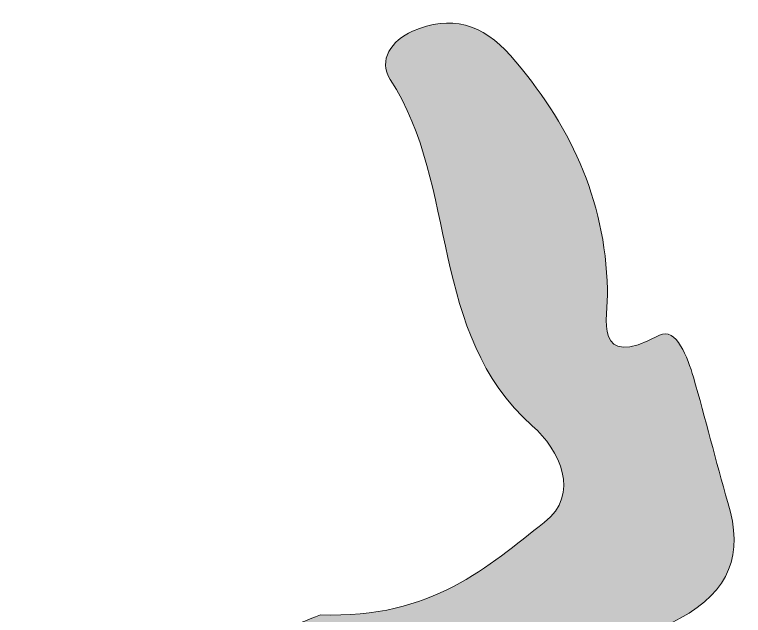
# Model space of a CAD drawing. Header units: millimetres. Extents: x -443 to 1612, y -2099 to -381.
# Drawn here: x 1062.2 to 1131.5, y -1668 to -1610.8 of the extents above; entities that cross this region are included whole.
import ezdxf

# ---------------------------------------------------------------- set-up
doc = ezdxf.new("R2010")
doc.units = ezdxf.units.MM
doc.header["$MEASUREMENT"] = 0
doc.layers.add('Layer 1', color=7, linetype='Continuous', lineweight=0)

msp = doc.modelspace()

# ---------------------------------------------------------------- hatches: boundary and pattern name
at = {"layer": 'Layer 1', "true_color": 0x000000, "transparency": 33554687}
h = msp.add_hatch(color=18, dxfattribs=at)
h.dxf.hatch_style = 2
edge = h.paths.add_edge_path()
edge.add_spline(control_points=[(1091.277, -1667.902), (1101.978, -1668.28), (1107.24, -1663.239), (1112.574, -1659.1), (1116.039, -1656.411), (1114.05, -1652.223), (1111.431, -1649.899), (1101.478, -1641.064), (1104.488, -1627.08), (1097.91, -1616.946), (1096.721, -1615.115), (1098.068, -1613.22), (1100.023, -1612.367), (1103.668, -1610.778), (1106.73, -1611.664), (1109.363, -1614.683), (1114.938, -1621.078), (1118.376, -1628.262), (1118.58, -1636.911), (1118.646, -1639.684), (1117.154, -1644.706), (1123.539, -1641.29), (1125.122, -1640.444), (1126.238, -1643.491), (1126.765, -1645.277), (1127.93, -1649.232), (1128.871, -1653.254), (1130.048, -1657.205), (1131.526, -1662.163), (1130.268, -1665.617), (1125.5, -1668.225), (1118.259, -1672.184), (1111.195, -1675.972), (1102.849, -1677.691), (1093.583, -1679.599), (1084.606, -1683.022), (1075.971, -1687.172), (1071.1, -1689.512), (1066.021, -1688.917), (1064.03, -1683.396), (1062.163, -1678.22), (1067.325, -1677.45), (1070.695, -1676.077), (1078.431, -1672.924), (1086.221, -1669.903), (1091.277, -1667.902)], knot_values=[0, 0, 0, 0, 1, 1, 1, 2, 2, 2, 3, 3, 3, 4, 4, 4, 5, 5, 5, 6, 6, 6, 7, 7, 7, 8, 8, 8, 9, 9, 9, 10, 10, 10, 11, 11, 11, 12, 12, 12, 13, 13, 13, 14, 14, 14, 15, 15, 15, 15], degree=3, periodic=0)

# ---------------------------------------------------------------- linework, layer by layer
at = {"layer": 'Layer 1'}
msp.add_open_spline([(1091.277, -1667.902), (1101.978, -1668.28), (1107.24, -1663.239), (1112.574, -1659.1), (1116.039, -1656.411), (1114.05, -1652.223), (1111.431, -1649.899), (1101.478, -1641.064), (1104.488, -1627.08), (1097.91, -1616.946), (1096.721, -1615.115), (1098.068, -1613.22), (1100.023, -1612.367), (1103.668, -1610.778), (1106.73, -1611.664), (1109.363, -1614.683), (1114.938, -1621.078), (1118.376, -1628.262), (1118.58, -1636.911), (1118.646, -1639.684), (1117.154, -1644.706), (1123.539, -1641.29), (1125.122, -1640.444), (1126.238, -1643.491), (1126.765, -1645.277), (1127.93, -1649.232), (1128.871, -1653.254), (1130.048, -1657.205), (1131.526, -1662.163), (1130.268, -1665.617), (1125.5, -1668.225), (1118.259, -1672.184), (1111.195, -1675.972), (1102.849, -1677.691), (1093.583, -1679.599), (1084.606, -1683.022), (1075.971, -1687.172), (1071.1, -1689.512), (1066.021, -1688.917), (1064.03, -1683.396), (1062.163, -1678.22), (1067.325, -1677.45), (1070.695, -1676.077), (1078.431, -1672.924), (1086.221, -1669.903), (1091.277, -1667.902)], degree=3, knots=[0, 0, 0, 0, 1, 1, 1, 2, 2, 2, 3, 3, 3, 4, 4, 4, 5, 5, 5, 6, 6, 6, 7, 7, 7, 8, 8, 8, 9, 9, 9, 10, 10, 10, 11, 11, 11, 12, 12, 12, 13, 13, 13, 14, 14, 14, 15, 15, 15, 15], dxfattribs=at)

doc.saveas('drawing.dxf')
